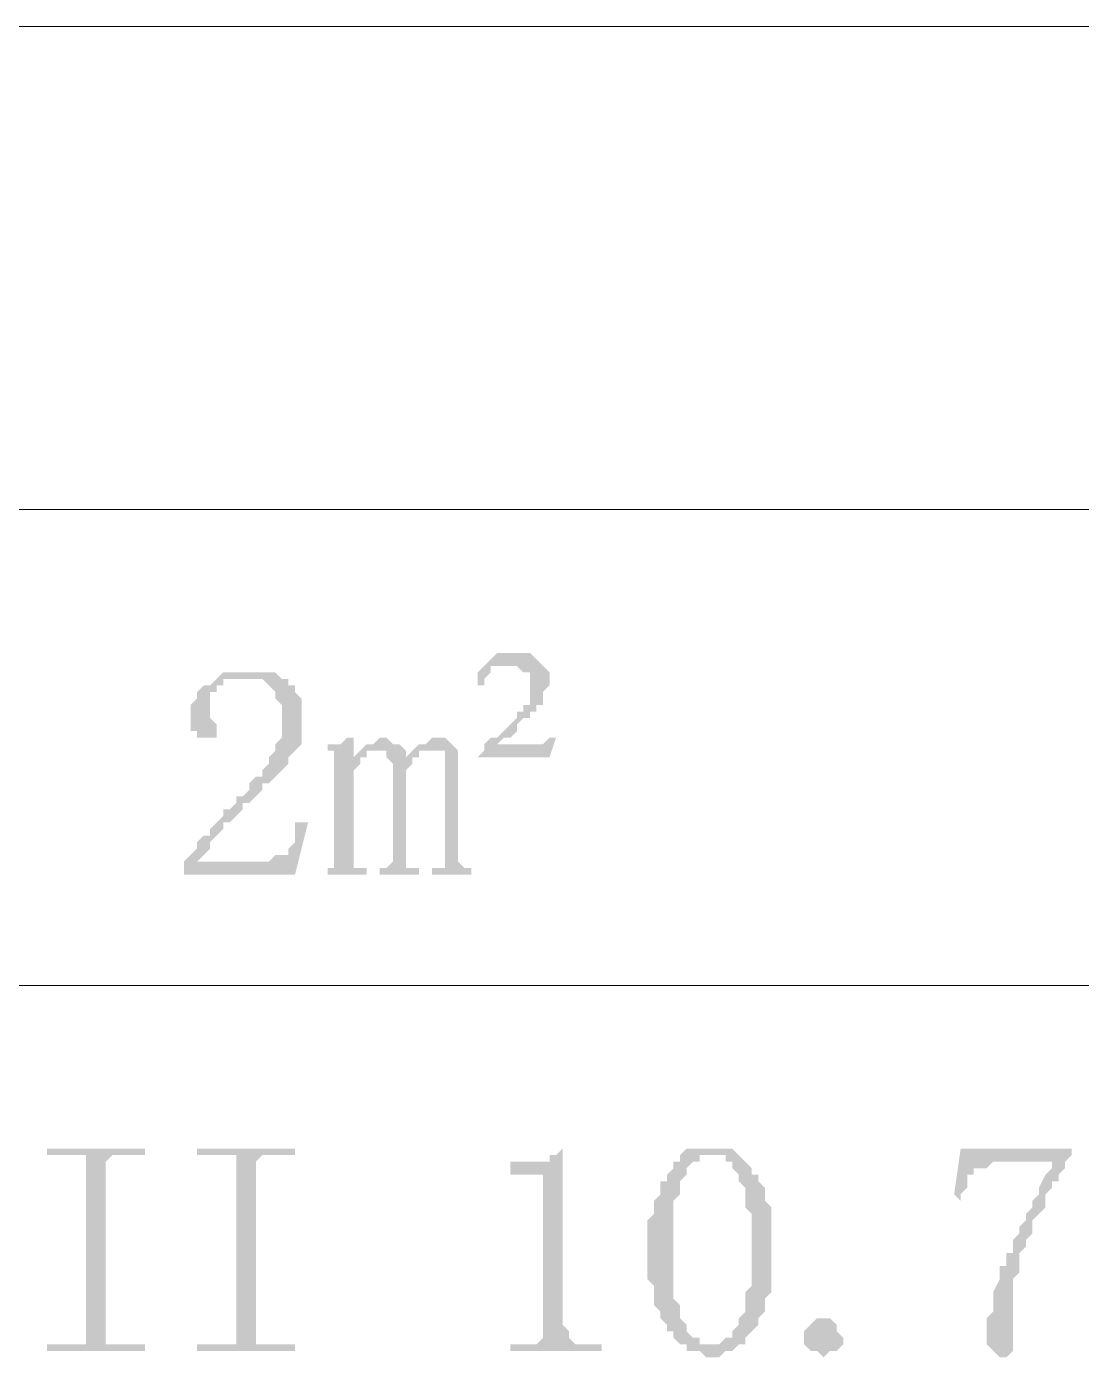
# Model space of a CAD drawing. Header units: millimetres. Extents: x 6 to 291, y 3 to 207.
# Drawn here: x 228.34 to 235.18, y 41.4 to 50.04 of the extents above; entities that cross this region are included whole.
import ezdxf

# ---------------------------------------------------------------- set-up
doc = ezdxf.new("R2010")
doc.units = ezdxf.units.MM

msp = doc.modelspace()

# ---------------------------------------------------------------- hatches: boundary and pattern name
h = msp.add_hatch(color=7)
h.dxf.hatch_style = 2
h.paths.add_polyline_path([(231.520859, 45.974), (231.393859, 45.974), (231.351526, 45.931667), (231.478526, 45.889333), (231.520859, 45.889333), (231.563192, 45.847), (231.605526, 45.847), (231.605526, 45.635333), (231.563192, 45.635333), (231.563192, 45.593), (231.520859, 45.593), (231.520859, 45.550667), (231.478526, 45.508333), (231.436192, 45.466), (231.393859, 45.423667), (231.351526, 45.423667), (231.309192, 45.381333), (231.309192, 45.339), (231.393859, 45.381333), (231.436192, 45.423667), (231.478526, 45.423667), (231.520859, 45.466), (231.520859, 45.508333), (231.563192, 45.550667), (231.605526, 45.550667), (231.605526, 45.593), (231.647859, 45.593), (231.647859, 45.635333), (231.690192, 45.635333), (231.690192, 45.72), (231.732526, 45.762333), (231.732526, 45.847), (231.690192, 45.889333), (231.647859, 45.931667), (231.605526, 45.974), (231.563192, 45.974)])
h = msp.add_hatch(color=7)
h.dxf.hatch_style = 2
h.paths.add_polyline_path([(231.351526, 45.931667), (231.309192, 45.889333), (231.266859, 45.847), (231.266859, 45.762333), (231.309192, 45.762333), (231.309192, 45.804667), (231.351526, 45.847), (231.351526, 45.889333), (231.478526, 45.889333)])
h = msp.add_hatch(color=7)
h.dxf.hatch_style = 2
h.paths.add_polyline_path([(229.785192, 45.847), (229.615859, 45.847), (229.573526, 45.804667), (229.869859, 45.804667), (229.912192, 45.762333), (229.954526, 45.72), (229.954526, 45.677667), (229.996859, 45.635333), (229.996859, 45.423667), (229.954526, 45.381333), (229.954526, 45.339), (229.912192, 45.296667), (229.912192, 45.254333), (229.869859, 45.212), (229.869859, 45.169667), (229.827526, 45.169667), (229.785192, 45.127333), (229.785192, 45.085), (229.742859, 45.042667), (229.700526, 45.042667), (229.700526, 45.000333), (229.658192, 44.958), (229.615859, 44.958), (229.615859, 44.915667), (229.573526, 44.873333), (229.531192, 44.831), (229.531192, 44.788667), (229.488859, 44.788667), (229.446526, 44.746333), (229.446526, 44.704), (229.404192, 44.661667), (229.361859, 44.619333), (229.446526, 44.619333), (229.488859, 44.661667), (229.531192, 44.704), (229.531192, 44.746333), (229.573526, 44.788667), (229.615859, 44.831), (229.615859, 44.873333), (229.658192, 44.873333), (229.700526, 44.915667), (229.742859, 44.958), (229.742859, 45.000333), (229.785192, 45.000333), (229.827526, 45.042667), (229.869859, 45.085), (229.869859, 45.127333), (229.912192, 45.127333), (229.954526, 45.169667), (229.996859, 45.212), (230.039192, 45.254333), (230.039192, 45.296667), (230.081526, 45.339), (230.123859, 45.381333), (230.123859, 45.550667), (230.123859, 45.677667), (230.081526, 45.72), (230.081526, 45.762333), (230.039192, 45.762333), (230.039192, 45.804667), (229.996859, 45.804667), (229.954526, 45.847), (229.827526, 45.847)])
h = msp.add_hatch(color=7)
h.dxf.hatch_style = 2
h.paths.add_polyline_path([(229.573526, 45.804667), (229.531192, 45.762333), (229.488859, 45.762333), (229.446526, 45.72), (229.446526, 45.677667), (229.404192, 45.635333), (229.404192, 45.466), (229.446526, 45.466), (229.446526, 45.423667), (229.573526, 45.423667), (229.573526, 45.508333), (229.531192, 45.550667), (229.531192, 45.72), (229.573526, 45.72), (229.573526, 45.762333), (229.615859, 45.762333), (229.615859, 45.804667), (229.742859, 45.804667)])
h = msp.add_hatch(color=7)
h.dxf.hatch_style = 2
h.paths.add_polyline_path([(230.462526, 45.423667), (230.420192, 45.423667), (230.377859, 45.381333), (230.293192, 45.381333), (230.293192, 45.339), (230.335526, 45.339), (230.335526, 44.619333), (230.335526, 44.577), (230.293192, 44.577), (230.293192, 44.534667), (230.547192, 44.534667), (230.547192, 44.577), (230.462526, 44.577), (230.462526, 45.212), (230.504859, 45.254333), (230.504859, 45.296667), (230.462526, 45.296667)])
h = msp.add_hatch(color=7)
h.dxf.hatch_style = 2
h.paths.add_polyline_path([(230.504859, 45.339), (230.462526, 45.296667), (230.547192, 45.296667), (230.547192, 45.339), (230.631859, 45.339)])
h = msp.add_hatch(color=7)
h.dxf.hatch_style = 2
h.paths.add_polyline_path([(230.631859, 45.423667), (230.589526, 45.381333), (230.547192, 45.381333), (230.504859, 45.339), (230.674192, 45.339), (230.674192, 45.296667), (230.801192, 45.296667), (230.801192, 45.339), (230.758859, 45.381333), (230.716526, 45.381333), (230.674192, 45.423667)])
h = msp.add_hatch(color=7)
h.dxf.hatch_style = 2
h.paths.add_polyline_path([(231.012859, 45.423667), (230.970526, 45.423667), (230.928192, 45.381333), (230.885859, 45.381333), (230.843526, 45.339), (230.801192, 45.296667), (230.674192, 45.296667), (230.716526, 45.254333), (230.716526, 44.619333), (230.674192, 44.577), (230.631859, 44.577), (230.631859, 44.534667), (230.885859, 44.534667), (230.885859, 44.577), (230.801192, 44.577), (230.801192, 45.212), (230.843526, 45.254333), (230.843526, 45.296667), (230.885859, 45.296667), (230.885859, 45.339), (231.139859, 45.339), (231.097526, 45.381333), (231.055192, 45.423667)])
h = msp.add_hatch(color=7)
h.dxf.hatch_style = 2
h.paths.add_polyline_path([(231.139859, 45.339), (230.970526, 45.339), (231.055192, 45.339), (231.055192, 44.619333), (231.055192, 44.577), (230.970526, 44.577), (230.970526, 44.534667), (231.224526, 44.534667), (231.224526, 44.577), (231.182192, 44.577), (231.139859, 44.619333)])
h = msp.add_hatch(color=7)
h.dxf.hatch_style = 2
h.paths.add_polyline_path([(231.774859, 45.423667), (231.732526, 45.423667), (231.690192, 45.381333), (231.393859, 45.381333), (231.309192, 45.339), (231.266859, 45.296667), (231.732526, 45.296667)])
h = msp.add_hatch(color=7)
h.dxf.hatch_style = 2
h.paths.add_polyline_path([(230.166192, 44.873333), (230.081526, 44.873333), (230.081526, 44.746333), (230.039192, 44.704), (230.039192, 44.661667), (229.954526, 44.661667), (229.912192, 44.619333), (229.361859, 44.619333), (229.361859, 44.534667), (230.081526, 44.534667)])
h = msp.add_hatch(color=7)
h.dxf.hatch_style = 2
h.paths.add_polyline_path([(229.107859, 42.756667), (228.472859, 42.756667), (228.472859, 42.714333), (228.726859, 42.714333), (228.726859, 42.672), (228.726859, 41.529), (228.726859, 41.486667), (228.472859, 41.486667), (228.472859, 41.444333), (229.107859, 41.444333), (229.107859, 41.486667), (228.853859, 41.486667), (228.853859, 42.672), (228.896192, 42.714333), (229.107859, 42.714333)])
h = msp.add_hatch(color=7)
h.dxf.hatch_style = 2
h.paths.add_polyline_path([(230.081526, 42.756667), (229.446526, 42.756667), (229.446526, 42.714333), (229.700526, 42.714333), (229.700526, 42.672), (229.700526, 41.529), (229.700526, 41.486667), (229.446526, 41.486667), (229.446526, 41.444333), (230.081526, 41.444333), (230.081526, 41.486667), (229.827526, 41.486667), (229.827526, 42.672), (229.869859, 42.714333), (230.081526, 42.714333)])
h = msp.add_hatch(color=7)
h.dxf.hatch_style = 2
h.paths.add_polyline_path([(231.817192, 42.756667), (231.774859, 42.714333), (231.732526, 42.714333), (231.732526, 42.672), (231.478526, 42.672), (231.478526, 42.587333), (231.690192, 42.587333), (231.690192, 41.529), (231.647859, 41.486667), (231.478526, 41.486667), (231.478526, 41.444333), (232.071192, 41.444333), (232.071192, 41.486667), (231.901859, 41.486667), (231.859526, 41.529), (231.859526, 41.571333), (231.817192, 41.613667)])
h = msp.add_hatch(color=7)
h.dxf.hatch_style = 2
h.paths.add_polyline_path([(232.790859, 42.756667), (232.621526, 42.756667), (232.579192, 42.714333), (232.875526, 42.714333), (232.875526, 42.672), (232.917859, 42.672), (232.917859, 42.629667), (232.960192, 42.587333), (232.960192, 42.545), (233.002526, 42.502667), (233.002526, 42.418), (233.002526, 42.375667), (233.044859, 42.333333), (233.044859, 41.867667), (233.002526, 41.825333), (233.002526, 41.698333), (232.960192, 41.656), (232.960192, 41.613667), (232.917859, 41.571333), (232.917859, 41.529), (232.875526, 41.529), (232.833192, 41.486667), (232.790859, 41.486667), (233.002526, 41.486667), (233.002526, 41.529), (233.044859, 41.571333), (233.087192, 41.613667), (233.087192, 41.656), (233.129526, 41.698333), (233.129526, 41.783), (233.171859, 41.825333), (233.171859, 42.121667), (233.171859, 42.375667), (233.129526, 42.418), (233.129526, 42.460333), (233.129526, 42.502667), (233.087192, 42.545), (233.087192, 42.587333), (233.044859, 42.587333), (233.044859, 42.629667), (233.002526, 42.672), (232.960192, 42.714333), (232.917859, 42.756667), (232.833192, 42.756667)])
h = msp.add_hatch(color=7)
h.dxf.hatch_style = 2
h.paths.add_polyline_path([(235.119192, 42.756667), (234.399526, 42.756667), (234.357192, 42.460333), (234.399526, 42.418), (234.399526, 42.460333), (234.441859, 42.502667), (234.441859, 42.587333), (234.484192, 42.587333), (234.484192, 42.629667), (234.568859, 42.629667), (234.611192, 42.672), (235.076859, 42.672), (235.119192, 42.714333)])
h = msp.add_hatch(color=7)
h.dxf.hatch_style = 2
h.paths.add_polyline_path([(232.579192, 42.714333), (232.579192, 42.672), (232.536859, 42.672), (232.536859, 42.629667), (232.494526, 42.587333), (232.494526, 42.545), (232.452192, 42.545), (232.452192, 42.460333), (232.409859, 42.418), (232.409859, 42.375667), (232.409859, 42.333333), (232.367526, 42.291), (232.367526, 41.91), (232.409859, 41.867667), (232.409859, 41.740667), (232.452192, 41.698333), (232.452192, 41.656), (232.494526, 41.613667), (232.494526, 41.571333), (232.536859, 41.571333), (232.536859, 41.529), (232.579192, 41.486667), (232.621526, 41.486667), (232.621526, 41.444333), (232.706192, 41.444333), (232.748526, 41.402), (232.833192, 41.402), (232.875526, 41.444333), (232.917859, 41.444333), (232.960192, 41.486667), (232.706192, 41.486667), (232.706192, 41.529), (232.663859, 41.529), (232.621526, 41.571333), (232.621526, 41.613667), (232.579192, 41.656), (232.579192, 41.740667), (232.536859, 41.783), (232.536859, 42.121667), (232.536859, 42.418), (232.579192, 42.460333), (232.579192, 42.502667), (232.579192, 42.545), (232.621526, 42.587333), (232.621526, 42.629667), (232.663859, 42.672), (232.706192, 42.672), (232.706192, 42.714333), (232.790859, 42.714333)])
h = msp.add_hatch(color=7)
h.dxf.hatch_style = 2
h.paths.add_polyline_path([(235.076859, 42.672), (234.992192, 42.672), (234.992192, 42.629667), (234.949859, 42.587333), (234.907526, 42.502667), (234.907526, 42.460333), (234.865192, 42.418), (234.865192, 42.375667), (234.822859, 42.333333), (234.822859, 42.291), (234.780526, 42.248667), (234.780526, 42.206333), (234.738192, 42.164), (234.738192, 42.079333), (234.695859, 42.079333), (234.695859, 41.994667), (234.653526, 41.994667), (234.653526, 41.91), (234.611192, 41.825333), (234.611192, 41.698333), (234.568859, 41.656), (234.568859, 41.529), (234.568859, 41.486667), (234.611192, 41.444333), (234.653526, 41.402), (234.695859, 41.402), (234.738192, 41.444333), (234.738192, 41.529), (234.738192, 41.656), (234.738192, 41.783), (234.738192, 41.91), (234.780526, 41.952333), (234.780526, 42.079333), (234.822859, 42.121667), (234.822859, 42.164), (234.865192, 42.206333), (234.865192, 42.291), (234.907526, 42.333333), (234.949859, 42.375667), (234.949859, 42.460333), (234.992192, 42.502667), (234.992192, 42.545), (235.034526, 42.545), (235.034526, 42.587333), (235.076859, 42.629667)])
h = msp.add_hatch(color=7)
h.dxf.hatch_style = 2
h.paths.add_polyline_path([(233.510526, 41.402), (233.468192, 41.444333), (233.425859, 41.444333), (233.383526, 41.486667), (233.383526, 41.529), (233.383526, 41.571333), (233.425859, 41.613667), (233.468192, 41.656), (233.552859, 41.656), (233.595192, 41.613667), (233.595192, 41.571333), (233.637526, 41.529), (233.637526, 41.486667), (233.595192, 41.444333), (233.552859, 41.444333)])

# ---------------------------------------------------------------- linework, layer by layer
at = {"color": 7, "lineweight": 0}
for points in [[(215.053192, 50.038), (287.10461, 50.038)], [(215.053192, 46.905333), (287.10461, 46.905333)], [(215.053192, 43.815), (287.10461, 43.815)]]:
    msp.add_lwpolyline(points, dxfattribs=at)

doc.saveas('drawing.dxf')
